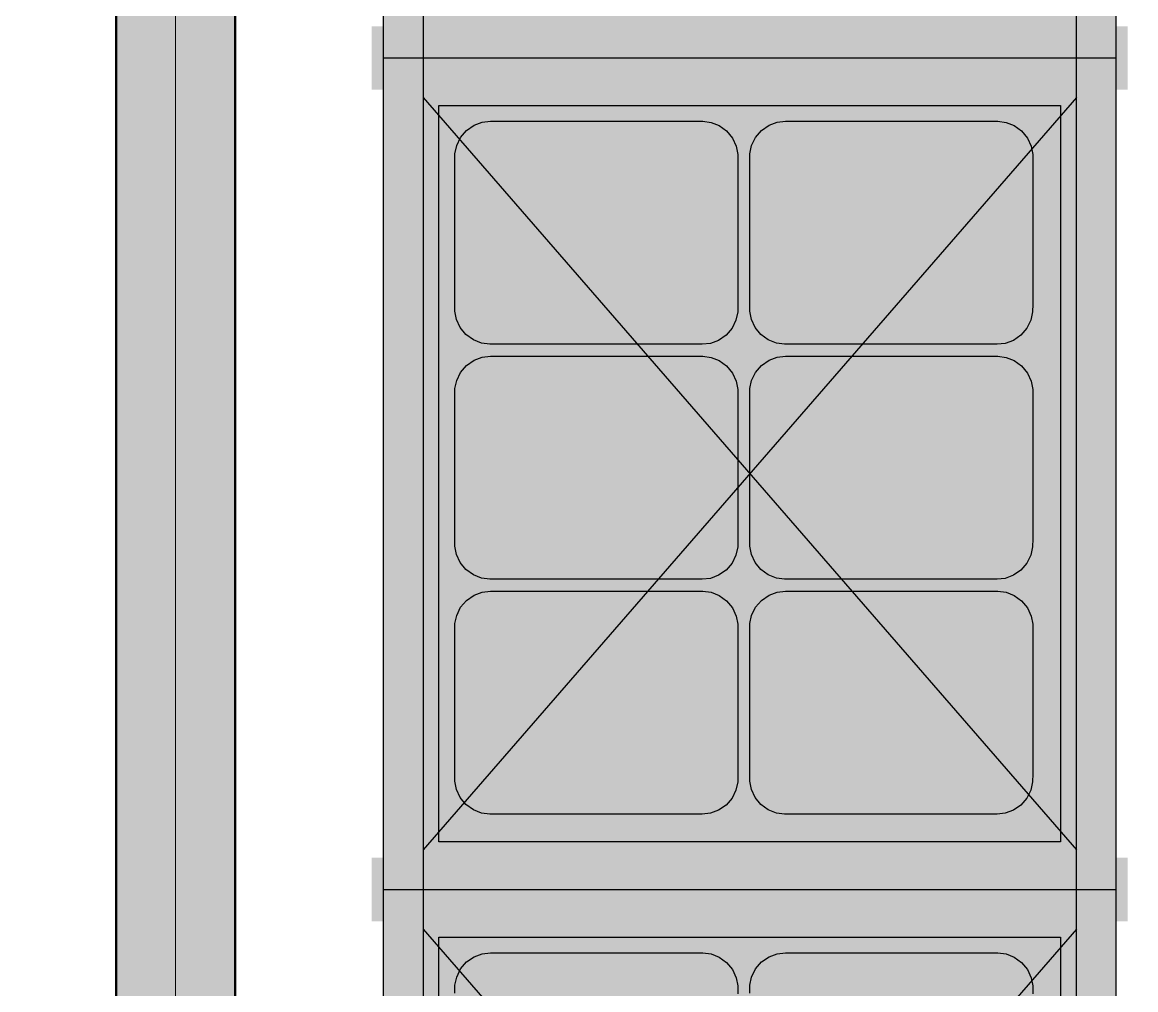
# Model space of a CAD drawing. Header units: metres. Extents: x 0 to 115, y 0 to 64.
# Drawn here: x 99.913 to 102.725, y 46.647 to 49.09 of the extents above; entities that cross this region are included whole.
import ezdxf

# ---------------------------------------------------------------- set-up
doc = ezdxf.new("R2010")
doc.units = ezdxf.units.M
doc.linetypes.add('DASHED', pattern=[1.524, 1.27, -0.254])
doc.layers.add('A-AREA', color=8, linetype='DASHED', lineweight=13, plot=False)
for name, color, linetype, lineweight in [('A-MURO', 7, 'Continuous', 50), ('G-ETIQUETA', 4, 'Continuous', 18), ('M-EQUIPO', 7, 'Continuous', 25), ('M-EQUIPO-RELLENO', 8, 'Continuous', 0)]:
    doc.layers.add(name, color=color, linetype=linetype, lineweight=lineweight)
doc.layers.add('A-MURO-RELLENO', color=8, linetype='Continuous', lineweight=0, true_color=0x8d949b)
doc.styles.add('PLANO', font='arial.ttf')

# ---------------------------------------------------------------- blocks, each defined once
blk = doc.blocks.new('EQ_rack-1')
at = {"layer": 'M-EQUIPO-RELLENO', "true_color": 0xf2f4f6}
h = blk.add_hatch(color=7, dxfattribs=at)
h.dxf.hatch_style = 1
h.paths.add_polyline_path([(-0.925, 5.25), (0.925, 5.25), (0.925, -5.25), (-0.925, -5.25)])
at = {"layer": 'M-EQUIPO-RELLENO', "true_color": 0xe07b24}
h = blk.add_hatch(color=7, dxfattribs=at)
h.dxf.hatch_style = 1
h.paths.add_polyline_path([(-0.925, 5.25), (-0.825, 5.25), (-0.825, -5.25), (-0.925, -5.25)])
h = blk.add_hatch(color=7, dxfattribs=at)
h.dxf.hatch_style = 1
h.paths.add_polyline_path([(0.825, 5.25), (0.925, 5.25), (0.925, -5.25), (0.825, -5.25)])
at = {"layer": 'M-EQUIPO-RELLENO', "true_color": 0x2f5d8a}
h = blk.add_hatch(color=7, dxfattribs=at)
h.dxf.hatch_style = 1
h.paths.add_polyline_path([(-0.955, 3.23), (-0.775, 3.23), (-0.775, 3.07), (-0.955, 3.07)])
h = blk.add_hatch(color=7, dxfattribs=at)
h.dxf.hatch_style = 1
h.paths.add_polyline_path([(0.775, 3.23), (0.955, 3.23), (0.955, 3.07), (0.775, 3.07)])
at = {"layer": 'M-EQUIPO-RELLENO', "true_color": 0xd9b98a}
h = blk.add_hatch(color=7, dxfattribs=at)
h.dxf.hatch_style = 1
h.paths.add_polyline_path([(-0.785, 3.03), (0.785, 3.03), (0.785, 1.17), (-0.785, 1.17)])
at = {"layer": 'M-EQUIPO-RELLENO', "true_color": 0xefe2c4}
h = blk.add_hatch(color=7, dxfattribs=at)
h.dxf.hatch_style = 1
h.paths.add_polyline_path([(-0.655, 2.99), (-0.6351, 2.99), (-0.6152, 2.99), (-0.5954, 2.99), (-0.5755, 2.99), (-0.5556, 2.99), (-0.5357, 2.99), (-0.5158, 2.99), (-0.496, 2.99), (-0.4761, 2.99), (-0.4562, 2.99), (-0.4363, 2.99), (-0.4164, 2.99), (-0.3966, 2.99), (-0.3767, 2.99), (-0.3568, 2.99), (-0.3369, 2.99), (-0.317, 2.99), (-0.2972, 2.99), (-0.2773, 2.99), (-0.2574, 2.99), (-0.2375, 2.99), (-0.2177, 2.99), (-0.1978, 2.99), (-0.1779, 2.99), (-0.158, 2.99), (-0.1381, 2.99), (-0.1182, 2.99), (-0.0976, 2.9872), (-0.0769, 2.979), (-0.0583, 2.9655), (-0.0436, 2.9476), (-0.0342, 2.9272), (-0.0302, 2.9063), (-0.03, 2.8864), (-0.03, 2.8665), (-0.03, 2.8466), (-0.03, 2.8267), (-0.03, 2.8069), (-0.03, 2.787), (-0.03, 2.7671), (-0.03, 2.7472), (-0.03, 2.7273), (-0.03, 2.7075), (-0.03, 2.6876), (-0.03, 2.6677), (-0.03, 2.6478), (-0.03, 2.6279), (-0.03, 2.6081), (-0.03, 2.5882), (-0.03, 2.5683), (-0.03, 2.5484), (-0.03, 2.5285), (-0.0304, 2.5085), (-0.0348, 2.4877), (-0.0447, 2.4674), (-0.0598, 2.4498), (-0.0787, 2.4367), (-0.0994, 2.429), (-0.12, 2.4267), (-0.1399, 2.4267), (-0.1598, 2.4267), (-0.1796, 2.4267), (-0.1995, 2.4267), (-0.2194, 2.4267), (-0.2393, 2.4267), (-0.2592, 2.4267), (-0.279, 2.4267), (-0.2989, 2.4267), (-0.3188, 2.4267), (-0.3387, 2.4267), (-0.3586, 2.4267), (-0.3784, 2.4267), (-0.3983, 2.4267), (-0.4182, 2.4267), (-0.4381, 2.4267), (-0.458, 2.4267), (-0.4778, 2.4267), (-0.4977, 2.4267), (-0.5176, 2.4267), (-0.5375, 2.4267), (-0.5573, 2.4267), (-0.5772, 2.4267), (-0.5971, 2.4267), (-0.617, 2.4267), (-0.6369, 2.4267), (-0.6568, 2.4267), (-0.6774, 2.4295), (-0.6981, 2.4377), (-0.7167, 2.4512), (-0.7314, 2.4691), (-0.7408, 2.4895), (-0.7448, 2.5103), (-0.745, 2.5303), (-0.745, 2.5502), (-0.745, 2.5701), (-0.745, 2.5899), (-0.745, 2.6098), (-0.745, 2.6297), (-0.745, 2.6496), (-0.745, 2.6694), (-0.745, 2.6893), (-0.745, 2.7092), (-0.745, 2.7291), (-0.745, 2.749), (-0.745, 2.7688), (-0.745, 2.7887), (-0.745, 2.8086), (-0.745, 2.8285), (-0.745, 2.8484), (-0.745, 2.8682), (-0.745, 2.8881), (-0.7446, 2.9081), (-0.7402, 2.929), (-0.7303, 2.9493), (-0.7152, 2.9669), (-0.6963, 2.98), (-0.6756, 2.9876)])
h = blk.add_hatch(color=7, dxfattribs=at)
h.dxf.hatch_style = 1
h.paths.add_polyline_path([(0.09, 2.99), (0.1099, 2.99), (0.1298, 2.99), (0.1496, 2.99), (0.1695, 2.99), (0.1894, 2.99), (0.2093, 2.99), (0.2292, 2.99), (0.249, 2.99), (0.2689, 2.99), (0.2888, 2.99), (0.3087, 2.99), (0.3286, 2.99), (0.3484, 2.99), (0.3683, 2.99), (0.3882, 2.99), (0.4081, 2.99), (0.428, 2.99), (0.4478, 2.99), (0.4677, 2.99), (0.4876, 2.99), (0.5075, 2.99), (0.5273, 2.99), (0.5472, 2.99), (0.5671, 2.99), (0.587, 2.99), (0.6069, 2.99), (0.6268, 2.99), (0.6474, 2.9872), (0.6681, 2.979), (0.6867, 2.9655), (0.7014, 2.9476), (0.7108, 2.9272), (0.7148, 2.9063), (0.715, 2.8864), (0.715, 2.8665), (0.715, 2.8466), (0.715, 2.8267), (0.715, 2.8069), (0.715, 2.787), (0.715, 2.7671), (0.715, 2.7472), (0.715, 2.7273), (0.715, 2.7075), (0.715, 2.6876), (0.715, 2.6677), (0.715, 2.6478), (0.715, 2.6279), (0.715, 2.6081), (0.715, 2.5882), (0.715, 2.5683), (0.715, 2.5484), (0.715, 2.5285), (0.7146, 2.5085), (0.7102, 2.4877), (0.7003, 2.4674), (0.6852, 2.4498), (0.6663, 2.4367), (0.6456, 2.429), (0.625, 2.4267), (0.6051, 2.4267), (0.5852, 2.4267), (0.5654, 2.4267), (0.5455, 2.4267), (0.5256, 2.4267), (0.5057, 2.4267), (0.4858, 2.4267), (0.466, 2.4267), (0.4461, 2.4267), (0.4262, 2.4267), (0.4063, 2.4267), (0.3864, 2.4267), (0.3666, 2.4267), (0.3467, 2.4267), (0.3268, 2.4267), (0.3069, 2.4267), (0.287, 2.4267), (0.2672, 2.4267), (0.2473, 2.4267), (0.2274, 2.4267), (0.2075, 2.4267), (0.1877, 2.4267), (0.1678, 2.4267), (0.1479, 2.4267), (0.128, 2.4267), (0.1081, 2.4267), (0.0882, 2.4267), (0.0676, 2.4295), (0.0469, 2.4377), (0.0283, 2.4512), (0.0136, 2.4691), (0.0042, 2.4895), (0.0002, 2.5103), (0, 2.5303), (0, 2.5502), (0, 2.5701), (0, 2.5899), (0, 2.6098), (0, 2.6297), (0, 2.6496), (0, 2.6694), (0, 2.6893), (0, 2.7092), (0, 2.7291), (0, 2.749), (0, 2.7688), (0, 2.7887), (0, 2.8086), (0, 2.8285), (0, 2.8484), (0, 2.8682), (0, 2.8881), (0.0004, 2.9081), (0.0048, 2.929), (0.0147, 2.9493), (0.0298, 2.9669), (0.0487, 2.98), (0.0694, 2.9876)])
h = blk.add_hatch(color=7, dxfattribs=at)
h.dxf.hatch_style = 1
h.paths.add_polyline_path([(-0.655, 2.3967), (-0.6351, 2.3967), (-0.6152, 2.3967), (-0.5954, 2.3967), (-0.5755, 2.3967), (-0.5556, 2.3967), (-0.5357, 2.3967), (-0.5158, 2.3967), (-0.496, 2.3967), (-0.4761, 2.3967), (-0.4562, 2.3967), (-0.4363, 2.3967), (-0.4164, 2.3967), (-0.3966, 2.3967), (-0.3767, 2.3967), (-0.3568, 2.3967), (-0.3369, 2.3967), (-0.317, 2.3967), (-0.2972, 2.3967), (-0.2773, 2.3967), (-0.2574, 2.3967), (-0.2375, 2.3967), (-0.2177, 2.3967), (-0.1978, 2.3967), (-0.1779, 2.3967), (-0.158, 2.3967), (-0.1381, 2.3967), (-0.1182, 2.3966), (-0.0976, 2.3938), (-0.0769, 2.3857), (-0.0583, 2.3721), (-0.0436, 2.3542), (-0.0342, 2.3338), (-0.0302, 2.313), (-0.03, 2.293), (-0.03, 2.2732), (-0.03, 2.2533), (-0.03, 2.2334), (-0.03, 2.2135), (-0.03, 2.1936), (-0.03, 2.1738), (-0.03, 2.1539), (-0.03, 2.134), (-0.03, 2.1141), (-0.03, 2.0942), (-0.03, 2.0744), (-0.03, 2.0545), (-0.03, 2.0346), (-0.03, 2.0147), (-0.03, 1.9948), (-0.03, 1.975), (-0.03, 1.9551), (-0.03, 1.9352), (-0.0304, 1.9152), (-0.0348, 1.8943), (-0.0447, 1.8741), (-0.0598, 1.8565), (-0.0787, 1.8434), (-0.0994, 1.8357), (-0.12, 1.8333), (-0.1399, 1.8333), (-0.1598, 1.8333), (-0.1796, 1.8333), (-0.1995, 1.8333), (-0.2194, 1.8333), (-0.2393, 1.8333), (-0.2592, 1.8333), (-0.279, 1.8333), (-0.2989, 1.8333), (-0.3188, 1.8333), (-0.3387, 1.8333), (-0.3586, 1.8333), (-0.3784, 1.8333), (-0.3983, 1.8333), (-0.4182, 1.8333), (-0.4381, 1.8333), (-0.458, 1.8333), (-0.4778, 1.8333), (-0.4977, 1.8333), (-0.5176, 1.8333), (-0.5375, 1.8333), (-0.5573, 1.8333), (-0.5772, 1.8333), (-0.5971, 1.8333), (-0.617, 1.8333), (-0.6369, 1.8333), (-0.6568, 1.8334), (-0.6774, 1.8362), (-0.6981, 1.8443), (-0.7167, 1.8579), (-0.7314, 1.8758), (-0.7408, 1.8962), (-0.7448, 1.917), (-0.745, 1.937), (-0.745, 1.9568), (-0.745, 1.9767), (-0.745, 1.9966), (-0.745, 2.0165), (-0.745, 2.0364), (-0.745, 2.0562), (-0.745, 2.0761), (-0.745, 2.096), (-0.745, 2.1159), (-0.745, 2.1358), (-0.745, 2.1556), (-0.745, 2.1755), (-0.745, 2.1954), (-0.745, 2.2153), (-0.745, 2.2352), (-0.745, 2.255), (-0.745, 2.2749), (-0.745, 2.2948), (-0.7446, 2.3148), (-0.7402, 2.3357), (-0.7303, 2.3559), (-0.7152, 2.3735), (-0.6963, 2.3866), (-0.6756, 2.3943)])
h = blk.add_hatch(color=7, dxfattribs=at)
h.dxf.hatch_style = 1
h.paths.add_polyline_path([(0.09, 2.3967), (0.1099, 2.3967), (0.1298, 2.3967), (0.1496, 2.3967), (0.1695, 2.3967), (0.1894, 2.3967), (0.2093, 2.3967), (0.2292, 2.3967), (0.249, 2.3967), (0.2689, 2.3967), (0.2888, 2.3967), (0.3087, 2.3967), (0.3286, 2.3967), (0.3484, 2.3967), (0.3683, 2.3967), (0.3882, 2.3967), (0.4081, 2.3967), (0.428, 2.3967), (0.4478, 2.3967), (0.4677, 2.3967), (0.4876, 2.3967), (0.5075, 2.3967), (0.5273, 2.3967), (0.5472, 2.3967), (0.5671, 2.3967), (0.587, 2.3967), (0.6069, 2.3967), (0.6268, 2.3966), (0.6474, 2.3938), (0.6681, 2.3857), (0.6867, 2.3721), (0.7014, 2.3542), (0.7108, 2.3338), (0.7148, 2.313), (0.715, 2.293), (0.715, 2.2732), (0.715, 2.2533), (0.715, 2.2334), (0.715, 2.2135), (0.715, 2.1936), (0.715, 2.1738), (0.715, 2.1539), (0.715, 2.134), (0.715, 2.1141), (0.715, 2.0942), (0.715, 2.0744), (0.715, 2.0545), (0.715, 2.0346), (0.715, 2.0147), (0.715, 1.9948), (0.715, 1.975), (0.715, 1.9551), (0.715, 1.9352), (0.7146, 1.9152), (0.7102, 1.8943), (0.7003, 1.8741), (0.6852, 1.8565), (0.6663, 1.8434), (0.6456, 1.8357), (0.625, 1.8333), (0.6051, 1.8333), (0.5852, 1.8333), (0.5654, 1.8333), (0.5455, 1.8333), (0.5256, 1.8333), (0.5057, 1.8333), (0.4858, 1.8333), (0.466, 1.8333), (0.4461, 1.8333), (0.4262, 1.8333), (0.4063, 1.8333), (0.3864, 1.8333), (0.3666, 1.8333), (0.3467, 1.8333), (0.3268, 1.8333), (0.3069, 1.8333), (0.287, 1.8333), (0.2672, 1.8333), (0.2473, 1.8333), (0.2274, 1.8333), (0.2075, 1.8333), (0.1877, 1.8333), (0.1678, 1.8333), (0.1479, 1.8333), (0.128, 1.8333), (0.1081, 1.8333), (0.0882, 1.8334), (0.0676, 1.8362), (0.0469, 1.8443), (0.0283, 1.8579), (0.0136, 1.8758), (0.0042, 1.8962), (0.0002, 1.917), (0, 1.937), (0, 1.9568), (0, 1.9767), (0, 1.9966), (0, 2.0165), (0, 2.0364), (0, 2.0562), (0, 2.0761), (0, 2.096), (0, 2.1159), (0, 2.1358), (0, 2.1556), (0, 2.1755), (0, 2.1954), (0, 2.2153), (0, 2.2352), (0, 2.255), (0, 2.2749), (0, 2.2948), (0.0004, 2.3148), (0.0048, 2.3357), (0.0147, 2.3559), (0.0298, 2.3735), (0.0487, 2.3866), (0.0694, 2.3943)])
h = blk.add_hatch(color=7, dxfattribs=at)
h.dxf.hatch_style = 1
h.paths.add_polyline_path([(-0.655, 1.8033), (-0.6351, 1.8033), (-0.6152, 1.8033), (-0.5954, 1.8033), (-0.5755, 1.8033), (-0.5556, 1.8033), (-0.5357, 1.8033), (-0.5158, 1.8033), (-0.496, 1.8033), (-0.4761, 1.8033), (-0.4562, 1.8033), (-0.4363, 1.8033), (-0.4164, 1.8033), (-0.3966, 1.8033), (-0.3767, 1.8033), (-0.3568, 1.8033), (-0.3369, 1.8033), (-0.317, 1.8033), (-0.2972, 1.8033), (-0.2773, 1.8033), (-0.2574, 1.8033), (-0.2375, 1.8033), (-0.2177, 1.8033), (-0.1978, 1.8033), (-0.1779, 1.8033), (-0.158, 1.8033), (-0.1381, 1.8033), (-0.1182, 1.8033), (-0.0976, 1.8005), (-0.0769, 1.7923), (-0.0583, 1.7788), (-0.0436, 1.7609), (-0.0342, 1.7405), (-0.0302, 1.7197), (-0.03, 1.6997), (-0.03, 1.6798), (-0.03, 1.6599), (-0.03, 1.6401), (-0.03, 1.6202), (-0.03, 1.6003), (-0.03, 1.5804), (-0.03, 1.5606), (-0.03, 1.5407), (-0.03, 1.5208), (-0.03, 1.5009), (-0.03, 1.481), (-0.03, 1.4612), (-0.03, 1.4413), (-0.03, 1.4214), (-0.03, 1.4015), (-0.03, 1.3816), (-0.03, 1.3618), (-0.03, 1.3419), (-0.0304, 1.3219), (-0.0348, 1.301), (-0.0447, 1.2807), (-0.0598, 1.2631), (-0.0787, 1.25), (-0.0994, 1.2424), (-0.12, 1.24), (-0.1399, 1.24), (-0.1598, 1.24), (-0.1796, 1.24), (-0.1995, 1.24), (-0.2194, 1.24), (-0.2393, 1.24), (-0.2592, 1.24), (-0.279, 1.24), (-0.2989, 1.24), (-0.3188, 1.24), (-0.3387, 1.24), (-0.3586, 1.24), (-0.3784, 1.24), (-0.3983, 1.24), (-0.4182, 1.24), (-0.4381, 1.24), (-0.458, 1.24), (-0.4778, 1.24), (-0.4977, 1.24), (-0.5176, 1.24), (-0.5375, 1.24), (-0.5573, 1.24), (-0.5772, 1.24), (-0.5971, 1.24), (-0.617, 1.24), (-0.6369, 1.24), (-0.6568, 1.24), (-0.6774, 1.2428), (-0.6981, 1.251), (-0.7167, 1.2645), (-0.7314, 1.2824), (-0.7408, 1.3028), (-0.7448, 1.3237), (-0.745, 1.3436), (-0.745, 1.3635), (-0.745, 1.3834), (-0.745, 1.4033), (-0.745, 1.4231), (-0.745, 1.443), (-0.745, 1.4629), (-0.745, 1.4828), (-0.745, 1.5027), (-0.745, 1.5225), (-0.745, 1.5424), (-0.745, 1.5623), (-0.745, 1.5822), (-0.745, 1.6021), (-0.745, 1.6219), (-0.745, 1.6418), (-0.745, 1.6617), (-0.745, 1.6816), (-0.745, 1.7015), (-0.7446, 1.7215), (-0.7402, 1.7423), (-0.7303, 1.7626), (-0.7152, 1.7802), (-0.6963, 1.7933), (-0.6756, 1.801)])
h = blk.add_hatch(color=7, dxfattribs=at)
h.dxf.hatch_style = 1
h.paths.add_polyline_path([(0.09, 1.8033), (0.1099, 1.8033), (0.1298, 1.8033), (0.1496, 1.8033), (0.1695, 1.8033), (0.1894, 1.8033), (0.2093, 1.8033), (0.2292, 1.8033), (0.249, 1.8033), (0.2689, 1.8033), (0.2888, 1.8033), (0.3087, 1.8033), (0.3286, 1.8033), (0.3484, 1.8033), (0.3683, 1.8033), (0.3882, 1.8033), (0.4081, 1.8033), (0.428, 1.8033), (0.4478, 1.8033), (0.4677, 1.8033), (0.4876, 1.8033), (0.5075, 1.8033), (0.5273, 1.8033), (0.5472, 1.8033), (0.5671, 1.8033), (0.587, 1.8033), (0.6069, 1.8033), (0.6268, 1.8033), (0.6474, 1.8005), (0.6681, 1.7923), (0.6867, 1.7788), (0.7014, 1.7609), (0.7108, 1.7405), (0.7148, 1.7197), (0.715, 1.6997), (0.715, 1.6798), (0.715, 1.6599), (0.715, 1.6401), (0.715, 1.6202), (0.715, 1.6003), (0.715, 1.5804), (0.715, 1.5606), (0.715, 1.5407), (0.715, 1.5208), (0.715, 1.5009), (0.715, 1.481), (0.715, 1.4612), (0.715, 1.4413), (0.715, 1.4214), (0.715, 1.4015), (0.715, 1.3816), (0.715, 1.3618), (0.715, 1.3419), (0.7146, 1.3219), (0.7102, 1.301), (0.7003, 1.2807), (0.6852, 1.2631), (0.6663, 1.25), (0.6456, 1.2424), (0.625, 1.24), (0.6051, 1.24), (0.5852, 1.24), (0.5654, 1.24), (0.5455, 1.24), (0.5256, 1.24), (0.5057, 1.24), (0.4858, 1.24), (0.466, 1.24), (0.4461, 1.24), (0.4262, 1.24), (0.4063, 1.24), (0.3864, 1.24), (0.3666, 1.24), (0.3467, 1.24), (0.3268, 1.24), (0.3069, 1.24), (0.287, 1.24), (0.2672, 1.24), (0.2473, 1.24), (0.2274, 1.24), (0.2075, 1.24), (0.1877, 1.24), (0.1678, 1.24), (0.1479, 1.24), (0.128, 1.24), (0.1081, 1.24), (0.0882, 1.24), (0.0676, 1.2428), (0.0469, 1.251), (0.0283, 1.2645), (0.0136, 1.2824), (0.0042, 1.3028), (0.0002, 1.3237), (0, 1.3436), (0, 1.3635), (0, 1.3834), (0, 1.4033), (0, 1.4231), (0, 1.443), (0, 1.4629), (0, 1.4828), (0, 1.5027), (0, 1.5225), (0, 1.5424), (0, 1.5623), (0, 1.5822), (0, 1.6021), (0, 1.6219), (0, 1.6418), (0, 1.6617), (0, 1.6816), (0, 1.7015), (0.0004, 1.7215), (0.0048, 1.7423), (0.0147, 1.7626), (0.0298, 1.7802), (0.0487, 1.7933), (0.0694, 1.801)])
at = {"layer": 'M-EQUIPO-RELLENO', "true_color": 0x2f5d8a}
h = blk.add_hatch(color=7, dxfattribs=at)
h.dxf.hatch_style = 1
h.paths.add_polyline_path([(-0.955, 1.13), (-0.775, 1.13), (-0.775, 0.97), (-0.955, 0.97)])
h = blk.add_hatch(color=7, dxfattribs=at)
h.dxf.hatch_style = 1
h.paths.add_polyline_path([(0.775, 1.13), (0.955, 1.13), (0.955, 0.97), (0.775, 0.97)])
at = {"layer": 'M-EQUIPO-RELLENO', "true_color": 0xd9b98a}
h = blk.add_hatch(color=7, dxfattribs=at)
h.dxf.hatch_style = 1
h.paths.add_polyline_path([(-0.785, 0.93), (0.785, 0.93), (0.785, -0.93), (-0.785, -0.93)])
at = {"layer": 'M-EQUIPO-RELLENO', "true_color": 0xefe2c4}
h = blk.add_hatch(color=7, dxfattribs=at)
h.dxf.hatch_style = 1
h.paths.add_polyline_path([(-0.655, 0.89), (-0.6351, 0.89), (-0.6152, 0.89), (-0.5954, 0.89), (-0.5755, 0.89), (-0.5556, 0.89), (-0.5357, 0.89), (-0.5158, 0.89), (-0.496, 0.89), (-0.4761, 0.89), (-0.4562, 0.89), (-0.4363, 0.89), (-0.4164, 0.89), (-0.3966, 0.89), (-0.3767, 0.89), (-0.3568, 0.89), (-0.3369, 0.89), (-0.317, 0.89), (-0.2972, 0.89), (-0.2773, 0.89), (-0.2574, 0.89), (-0.2375, 0.89), (-0.2177, 0.89), (-0.1978, 0.89), (-0.1779, 0.89), (-0.158, 0.89), (-0.1381, 0.89), (-0.1182, 0.89), (-0.0976, 0.8872), (-0.0769, 0.879), (-0.0583, 0.8655), (-0.0436, 0.8476), (-0.0342, 0.8272), (-0.0302, 0.8063), (-0.03, 0.7864), (-0.03, 0.7665), (-0.03, 0.7466), (-0.03, 0.7267), (-0.03, 0.7069), (-0.03, 0.687), (-0.03, 0.6671), (-0.03, 0.6472), (-0.03, 0.6273), (-0.03, 0.6075), (-0.03, 0.5876), (-0.03, 0.5677), (-0.03, 0.5478), (-0.03, 0.5279), (-0.03, 0.5081), (-0.03, 0.4882), (-0.03, 0.4683), (-0.03, 0.4484), (-0.03, 0.4285), (-0.0304, 0.4085), (-0.0348, 0.3877), (-0.0447, 0.3674), (-0.0598, 0.3498), (-0.0787, 0.3367), (-0.0994, 0.329), (-0.12, 0.3267), (-0.1399, 0.3267), (-0.1598, 0.3267), (-0.1796, 0.3267), (-0.1995, 0.3267), (-0.2194, 0.3267), (-0.2393, 0.3267), (-0.2592, 0.3267), (-0.279, 0.3267), (-0.2989, 0.3267), (-0.3188, 0.3267), (-0.3387, 0.3267), (-0.3586, 0.3267), (-0.3784, 0.3267), (-0.3983, 0.3267), (-0.4182, 0.3267), (-0.4381, 0.3267), (-0.458, 0.3267), (-0.4778, 0.3267), (-0.4977, 0.3267), (-0.5176, 0.3267), (-0.5375, 0.3267), (-0.5573, 0.3267), (-0.5772, 0.3267), (-0.5971, 0.3267), (-0.617, 0.3267), (-0.6369, 0.3267), (-0.6568, 0.3267), (-0.6774, 0.3295), (-0.6981, 0.3377), (-0.7167, 0.3512), (-0.7314, 0.3691), (-0.7408, 0.3895), (-0.7448, 0.4103), (-0.745, 0.4303), (-0.745, 0.4502), (-0.745, 0.4701), (-0.745, 0.4899), (-0.745, 0.5098), (-0.745, 0.5297), (-0.745, 0.5496), (-0.745, 0.5694), (-0.745, 0.5893), (-0.745, 0.6092), (-0.745, 0.6291), (-0.745, 0.649), (-0.745, 0.6688), (-0.745, 0.6887), (-0.745, 0.7086), (-0.745, 0.7285), (-0.745, 0.7484), (-0.745, 0.7682), (-0.745, 0.7881), (-0.7446, 0.8081), (-0.7402, 0.829), (-0.7303, 0.8493), (-0.7152, 0.8669), (-0.6963, 0.88), (-0.6756, 0.8876)])
h = blk.add_hatch(color=7, dxfattribs=at)
h.dxf.hatch_style = 1
h.paths.add_polyline_path([(0.09, 0.89), (0.1099, 0.89), (0.1298, 0.89), (0.1496, 0.89), (0.1695, 0.89), (0.1894, 0.89), (0.2093, 0.89), (0.2292, 0.89), (0.249, 0.89), (0.2689, 0.89), (0.2888, 0.89), (0.3087, 0.89), (0.3286, 0.89), (0.3484, 0.89), (0.3683, 0.89), (0.3882, 0.89), (0.4081, 0.89), (0.428, 0.89), (0.4478, 0.89), (0.4677, 0.89), (0.4876, 0.89), (0.5075, 0.89), (0.5273, 0.89), (0.5472, 0.89), (0.5671, 0.89), (0.587, 0.89), (0.6069, 0.89), (0.6268, 0.89), (0.6474, 0.8872), (0.6681, 0.879), (0.6867, 0.8655), (0.7014, 0.8476), (0.7108, 0.8272), (0.7148, 0.8063), (0.715, 0.7864), (0.715, 0.7665), (0.715, 0.7466), (0.715, 0.7267), (0.715, 0.7069), (0.715, 0.687), (0.715, 0.6671), (0.715, 0.6472), (0.715, 0.6273), (0.715, 0.6075), (0.715, 0.5876), (0.715, 0.5677), (0.715, 0.5478), (0.715, 0.5279), (0.715, 0.5081), (0.715, 0.4882), (0.715, 0.4683), (0.715, 0.4484), (0.715, 0.4285), (0.7146, 0.4085), (0.7102, 0.3877), (0.7003, 0.3674), (0.6852, 0.3498), (0.6663, 0.3367), (0.6456, 0.329), (0.625, 0.3267), (0.6051, 0.3267), (0.5852, 0.3267), (0.5654, 0.3267), (0.5455, 0.3267), (0.5256, 0.3267), (0.5057, 0.3267), (0.4858, 0.3267), (0.466, 0.3267), (0.4461, 0.3267), (0.4262, 0.3267), (0.4063, 0.3267), (0.3864, 0.3267), (0.3666, 0.3267), (0.3467, 0.3267), (0.3268, 0.3267), (0.3069, 0.3267), (0.287, 0.3267), (0.2672, 0.3267), (0.2473, 0.3267), (0.2274, 0.3267), (0.2075, 0.3267), (0.1877, 0.3267), (0.1678, 0.3267), (0.1479, 0.3267), (0.128, 0.3267), (0.1081, 0.3267), (0.0882, 0.3267), (0.0676, 0.3295), (0.0469, 0.3377), (0.0283, 0.3512), (0.0136, 0.3691), (0.0042, 0.3895), (0.0002, 0.4103), (0, 0.4303), (0, 0.4502), (0, 0.4701), (0, 0.4899), (0, 0.5098), (0, 0.5297), (0, 0.5496), (0, 0.5694), (0, 0.5893), (0, 0.6092), (0, 0.6291), (0, 0.649), (0, 0.6688), (0, 0.6887), (0, 0.7086), (0, 0.7285), (0, 0.7484), (0, 0.7682), (0, 0.7881), (0.0004, 0.8081), (0.0048, 0.829), (0.0147, 0.8493), (0.0298, 0.8669), (0.0487, 0.88), (0.0694, 0.8876)])
at = {"layer": 'M-EQUIPO'}
for points in [[(-0.925, 5.25), (0.925, 5.25), (0.925, -5.25), (-0.925, -5.25)], [(-0.925, 5.25), (-0.825, 5.25), (-0.825, -5.25), (-0.925, -5.25)], [(0.825, 5.25), (0.925, 5.25), (0.925, -5.25), (0.825, -5.25)], [(-0.785, 3.03), (0.785, 3.03), (0.785, 1.17), (-0.785, 1.17)], [(-0.655, 2.99), (-0.6351, 2.99), (-0.6152, 2.99), (-0.5954, 2.99), (-0.5755, 2.99), (-0.5556, 2.99), (-0.5357, 2.99), (-0.5158, 2.99), (-0.496, 2.99), (-0.4761, 2.99), (-0.4562, 2.99), (-0.4363, 2.99), (-0.4164, 2.99), (-0.3966, 2.99), (-0.3767, 2.99), (-0.3568, 2.99), (-0.3369, 2.99), (-0.317, 2.99), (-0.2972, 2.99), (-0.2773, 2.99), (-0.2574, 2.99), (-0.2375, 2.99), (-0.2177, 2.99), (-0.1978, 2.99), (-0.1779, 2.99), (-0.158, 2.99), (-0.1381, 2.99), (-0.1182, 2.99), (-0.0976, 2.9872), (-0.0769, 2.979), (-0.0583, 2.9655), (-0.0436, 2.9476), (-0.0342, 2.9272), (-0.0302, 2.9063), (-0.03, 2.8864), (-0.03, 2.8665), (-0.03, 2.8466), (-0.03, 2.8267), (-0.03, 2.8069), (-0.03, 2.787), (-0.03, 2.7671), (-0.03, 2.7472), (-0.03, 2.7273), (-0.03, 2.7075), (-0.03, 2.6876), (-0.03, 2.6677), (-0.03, 2.6478), (-0.03, 2.6279), (-0.03, 2.6081), (-0.03, 2.5882), (-0.03, 2.5683), (-0.03, 2.5484), (-0.03, 2.5285), (-0.0304, 2.5085), (-0.0348, 2.4877), (-0.0447, 2.4674), (-0.0598, 2.4498), (-0.0787, 2.4367), (-0.0994, 2.429), (-0.12, 2.4267), (-0.1399, 2.4267), (-0.1598, 2.4267), (-0.1796, 2.4267), (-0.1995, 2.4267), (-0.2194, 2.4267), (-0.2393, 2.4267), (-0.2592, 2.4267), (-0.279, 2.4267), (-0.2989, 2.4267), (-0.3188, 2.4267), (-0.3387, 2.4267), (-0.3586, 2.4267), (-0.3784, 2.4267), (-0.3983, 2.4267), (-0.4182, 2.4267), (-0.4381, 2.4267), (-0.458, 2.4267), (-0.4778, 2.4267), (-0.4977, 2.4267), (-0.5176, 2.4267), (-0.5375, 2.4267), (-0.5573, 2.4267), (-0.5772, 2.4267), (-0.5971, 2.4267), (-0.617, 2.4267), (-0.6369, 2.4267), (-0.6568, 2.4267), (-0.6774, 2.4295), (-0.6981, 2.4377), (-0.7167, 2.4512), (-0.7314, 2.4691), (-0.7408, 2.4895), (-0.7448, 2.5103), (-0.745, 2.5303), (-0.745, 2.5502), (-0.745, 2.5701), (-0.745, 2.5899), (-0.745, 2.6098), (-0.745, 2.6297), (-0.745, 2.6496), (-0.745, 2.6694), (-0.745, 2.6893), (-0.745, 2.7092), (-0.745, 2.7291), (-0.745, 2.749), (-0.745, 2.7688), (-0.745, 2.7887), (-0.745, 2.8086), (-0.745, 2.8285), (-0.745, 2.8484), (-0.745, 2.8682), (-0.745, 2.8881), (-0.7446, 2.9081), (-0.7402, 2.929), (-0.7303, 2.9493), (-0.7152, 2.9669), (-0.6963, 2.98), (-0.6756, 2.9876)], [(0.09, 2.99), (0.1099, 2.99), (0.1298, 2.99), (0.1496, 2.99), (0.1695, 2.99), (0.1894, 2.99), (0.2093, 2.99), (0.2292, 2.99), (0.249, 2.99), (0.2689, 2.99), (0.2888, 2.99), (0.3087, 2.99), (0.3286, 2.99), (0.3484, 2.99), (0.3683, 2.99), (0.3882, 2.99), (0.4081, 2.99), (0.428, 2.99), (0.4478, 2.99), (0.4677, 2.99), (0.4876, 2.99), (0.5075, 2.99), (0.5273, 2.99), (0.5472, 2.99), (0.5671, 2.99), (0.587, 2.99), (0.6069, 2.99), (0.6268, 2.99), (0.6474, 2.9872), (0.6681, 2.979), (0.6867, 2.9655), (0.7014, 2.9476), (0.7108, 2.9272), (0.7148, 2.9063), (0.715, 2.8864), (0.715, 2.8665), (0.715, 2.8466), (0.715, 2.8267), (0.715, 2.8069), (0.715, 2.787), (0.715, 2.7671), (0.715, 2.7472), (0.715, 2.7273), (0.715, 2.7075), (0.715, 2.6876), (0.715, 2.6677), (0.715, 2.6478), (0.715, 2.6279), (0.715, 2.6081), (0.715, 2.5882), (0.715, 2.5683), (0.715, 2.5484), (0.715, 2.5285), (0.7146, 2.5085), (0.7102, 2.4877), (0.7003, 2.4674), (0.6852, 2.4498), (0.6663, 2.4367), (0.6456, 2.429), (0.625, 2.4267), (0.6051, 2.4267), (0.5852, 2.4267), (0.5654, 2.4267), (0.5455, 2.4267), (0.5256, 2.4267), (0.5057, 2.4267), (0.4858, 2.4267), (0.466, 2.4267), (0.4461, 2.4267), (0.4262, 2.4267), (0.4063, 2.4267), (0.3864, 2.4267), (0.3666, 2.4267), (0.3467, 2.4267), (0.3268, 2.4267), (0.3069, 2.4267), (0.287, 2.4267), (0.2672, 2.4267), (0.2473, 2.4267), (0.2274, 2.4267), (0.2075, 2.4267), (0.1877, 2.4267), (0.1678, 2.4267), (0.1479, 2.4267), (0.128, 2.4267), (0.1081, 2.4267), (0.0882, 2.4267), (0.0676, 2.4295), (0.0469, 2.4377), (0.0283, 2.4512), (0.0136, 2.4691), (0.0042, 2.4895), (0.0002, 2.5103), (0, 2.5303), (0, 2.5502), (0, 2.5701), (0, 2.5899), (0, 2.6098), (0, 2.6297), (0, 2.6496), (0, 2.6694), (0, 2.6893), (0, 2.7092), (0, 2.7291), (0, 2.749), (0, 2.7688), (0, 2.7887), (0, 2.8086), (0, 2.8285), (0, 2.8484), (0, 2.8682), (0, 2.8881), (0.0004, 2.9081), (0.0048, 2.929), (0.0147, 2.9493), (0.0298, 2.9669), (0.0487, 2.98), (0.0694, 2.9876)], [(-0.655, 2.3967), (-0.6351, 2.3967), (-0.6152, 2.3967), (-0.5954, 2.3967), (-0.5755, 2.3967), (-0.5556, 2.3967), (-0.5357, 2.3967), (-0.5158, 2.3967), (-0.496, 2.3967), (-0.4761, 2.3967), (-0.4562, 2.3967), (-0.4363, 2.3967), (-0.4164, 2.3967), (-0.3966, 2.3967), (-0.3767, 2.3967), (-0.3568, 2.3967), (-0.3369, 2.3967), (-0.317, 2.3967), (-0.2972, 2.3967), (-0.2773, 2.3967), (-0.2574, 2.3967), (-0.2375, 2.3967), (-0.2177, 2.3967), (-0.1978, 2.3967), (-0.1779, 2.3967), (-0.158, 2.3967), (-0.1381, 2.3967), (-0.1182, 2.3966), (-0.0976, 2.3938), (-0.0769, 2.3857), (-0.0583, 2.3721), (-0.0436, 2.3542), (-0.0342, 2.3338), (-0.0302, 2.313), (-0.03, 2.293), (-0.03, 2.2732), (-0.03, 2.2533), (-0.03, 2.2334), (-0.03, 2.2135), (-0.03, 2.1936), (-0.03, 2.1738), (-0.03, 2.1539), (-0.03, 2.134), (-0.03, 2.1141), (-0.03, 2.0942), (-0.03, 2.0744), (-0.03, 2.0545), (-0.03, 2.0346), (-0.03, 2.0147), (-0.03, 1.9948), (-0.03, 1.975), (-0.03, 1.9551), (-0.03, 1.9352), (-0.0304, 1.9152), (-0.0348, 1.8943), (-0.0447, 1.8741), (-0.0598, 1.8565), (-0.0787, 1.8434), (-0.0994, 1.8357), (-0.12, 1.8333), (-0.1399, 1.8333), (-0.1598, 1.8333), (-0.1796, 1.8333), (-0.1995, 1.8333), (-0.2194, 1.8333), (-0.2393, 1.8333), (-0.2592, 1.8333), (-0.279, 1.8333), (-0.2989, 1.8333), (-0.3188, 1.8333), (-0.3387, 1.8333), (-0.3586, 1.8333), (-0.3784, 1.8333), (-0.3983, 1.8333), (-0.4182, 1.8333), (-0.4381, 1.8333), (-0.458, 1.8333), (-0.4778, 1.8333), (-0.4977, 1.8333), (-0.5176, 1.8333), (-0.5375, 1.8333), (-0.5573, 1.8333), (-0.5772, 1.8333), (-0.5971, 1.8333), (-0.617, 1.8333), (-0.6369, 1.8333), (-0.6568, 1.8334), (-0.6774, 1.8362), (-0.6981, 1.8443), (-0.7167, 1.8579), (-0.7314, 1.8758), (-0.7408, 1.8962), (-0.7448, 1.917), (-0.745, 1.937), (-0.745, 1.9568), (-0.745, 1.9767), (-0.745, 1.9966), (-0.745, 2.0165), (-0.745, 2.0364), (-0.745, 2.0562), (-0.745, 2.0761), (-0.745, 2.096), (-0.745, 2.1159), (-0.745, 2.1358), (-0.745, 2.1556), (-0.745, 2.1755), (-0.745, 2.1954), (-0.745, 2.2153), (-0.745, 2.2352), (-0.745, 2.255), (-0.745, 2.2749), (-0.745, 2.2948), (-0.7446, 2.3148), (-0.7402, 2.3357), (-0.7303, 2.3559), (-0.7152, 2.3735), (-0.6963, 2.3866), (-0.6756, 2.3943)], [(0.09, 2.3967), (0.1099, 2.3967), (0.1298, 2.3967), (0.1496, 2.3967), (0.1695, 2.3967), (0.1894, 2.3967), (0.2093, 2.3967), (0.2292, 2.3967), (0.249, 2.3967), (0.2689, 2.3967), (0.2888, 2.3967), (0.3087, 2.3967), (0.3286, 2.3967), (0.3484, 2.3967), (0.3683, 2.3967), (0.3882, 2.3967), (0.4081, 2.3967), (0.428, 2.3967), (0.4478, 2.3967), (0.4677, 2.3967), (0.4876, 2.3967), (0.5075, 2.3967), (0.5273, 2.3967), (0.5472, 2.3967), (0.5671, 2.3967), (0.587, 2.3967), (0.6069, 2.3967), (0.6268, 2.3966), (0.6474, 2.3938), (0.6681, 2.3857), (0.6867, 2.3721), (0.7014, 2.3542), (0.7108, 2.3338), (0.7148, 2.313), (0.715, 2.293), (0.715, 2.2732), (0.715, 2.2533), (0.715, 2.2334), (0.715, 2.2135), (0.715, 2.1936), (0.715, 2.1738), (0.715, 2.1539), (0.715, 2.134), (0.715, 2.1141), (0.715, 2.0942), (0.715, 2.0744), (0.715, 2.0545), (0.715, 2.0346), (0.715, 2.0147), (0.715, 1.9948), (0.715, 1.975), (0.715, 1.9551), (0.715, 1.9352), (0.7146, 1.9152), (0.7102, 1.8943), (0.7003, 1.8741), (0.6852, 1.8565), (0.6663, 1.8434), (0.6456, 1.8357), (0.625, 1.8333), (0.6051, 1.8333), (0.5852, 1.8333), (0.5654, 1.8333), (0.5455, 1.8333), (0.5256, 1.8333), (0.5057, 1.8333), (0.4858, 1.8333), (0.466, 1.8333), (0.4461, 1.8333), (0.4262, 1.8333), (0.4063, 1.8333), (0.3864, 1.8333), (0.3666, 1.8333), (0.3467, 1.8333), (0.3268, 1.8333), (0.3069, 1.8333), (0.287, 1.8333), (0.2672, 1.8333), (0.2473, 1.8333), (0.2274, 1.8333), (0.2075, 1.8333), (0.1877, 1.8333), (0.1678, 1.8333), (0.1479, 1.8333), (0.128, 1.8333), (0.1081, 1.8333), (0.0882, 1.8334), (0.0676, 1.8362), (0.0469, 1.8443), (0.0283, 1.8579), (0.0136, 1.8758), (0.0042, 1.8962), (0.0002, 1.917), (0, 1.937), (0, 1.9568), (0, 1.9767), (0, 1.9966), (0, 2.0165), (0, 2.0364), (0, 2.0562), (0, 2.0761), (0, 2.096), (0, 2.1159), (0, 2.1358), (0, 2.1556), (0, 2.1755), (0, 2.1954), (0, 2.2153), (0, 2.2352), (0, 2.255), (0, 2.2749), (0, 2.2948), (0.0004, 2.3148), (0.0048, 2.3357), (0.0147, 2.3559), (0.0298, 2.3735), (0.0487, 2.3866), (0.0694, 2.3943)], [(-0.655, 1.8033), (-0.6351, 1.8033), (-0.6152, 1.8033), (-0.5954, 1.8033), (-0.5755, 1.8033), (-0.5556, 1.8033), (-0.5357, 1.8033), (-0.5158, 1.8033), (-0.496, 1.8033), (-0.4761, 1.8033), (-0.4562, 1.8033), (-0.4363, 1.8033), (-0.4164, 1.8033), (-0.3966, 1.8033), (-0.3767, 1.8033), (-0.3568, 1.8033), (-0.3369, 1.8033), (-0.317, 1.8033), (-0.2972, 1.8033), (-0.2773, 1.8033), (-0.2574, 1.8033), (-0.2375, 1.8033), (-0.2177, 1.8033), (-0.1978, 1.8033), (-0.1779, 1.8033), (-0.158, 1.8033), (-0.1381, 1.8033), (-0.1182, 1.8033), (-0.0976, 1.8005), (-0.0769, 1.7923), (-0.0583, 1.7788), (-0.0436, 1.7609), (-0.0342, 1.7405), (-0.0302, 1.7197), (-0.03, 1.6997), (-0.03, 1.6798), (-0.03, 1.6599), (-0.03, 1.6401), (-0.03, 1.6202), (-0.03, 1.6003), (-0.03, 1.5804), (-0.03, 1.5606), (-0.03, 1.5407), (-0.03, 1.5208), (-0.03, 1.5009), (-0.03, 1.481), (-0.03, 1.4612), (-0.03, 1.4413), (-0.03, 1.4214), (-0.03, 1.4015), (-0.03, 1.3816), (-0.03, 1.3618), (-0.03, 1.3419), (-0.0304, 1.3219), (-0.0348, 1.301), (-0.0447, 1.2807), (-0.0598, 1.2631), (-0.0787, 1.25), (-0.0994, 1.2424), (-0.12, 1.24), (-0.1399, 1.24), (-0.1598, 1.24), (-0.1796, 1.24), (-0.1995, 1.24), (-0.2194, 1.24), (-0.2393, 1.24), (-0.2592, 1.24), (-0.279, 1.24), (-0.2989, 1.24), (-0.3188, 1.24), (-0.3387, 1.24), (-0.3586, 1.24), (-0.3784, 1.24), (-0.3983, 1.24), (-0.4182, 1.24), (-0.4381, 1.24), (-0.458, 1.24), (-0.4778, 1.24), (-0.4977, 1.24), (-0.5176, 1.24), (-0.5375, 1.24), (-0.5573, 1.24), (-0.5772, 1.24), (-0.5971, 1.24), (-0.617, 1.24), (-0.6369, 1.24), (-0.6568, 1.24), (-0.6774, 1.2428), (-0.6981, 1.251), (-0.7167, 1.2645), (-0.7314, 1.2824), (-0.7408, 1.3028), (-0.7448, 1.3237), (-0.745, 1.3436), (-0.745, 1.3635), (-0.745, 1.3834), (-0.745, 1.4033), (-0.745, 1.4231), (-0.745, 1.443), (-0.745, 1.4629), (-0.745, 1.4828), (-0.745, 1.5027), (-0.745, 1.5225), (-0.745, 1.5424), (-0.745, 1.5623), (-0.745, 1.5822), (-0.745, 1.6021), (-0.745, 1.6219), (-0.745, 1.6418), (-0.745, 1.6617), (-0.745, 1.6816), (-0.745, 1.7015), (-0.7446, 1.7215), (-0.7402, 1.7423), (-0.7303, 1.7626), (-0.7152, 1.7802), (-0.6963, 1.7933), (-0.6756, 1.801)], [(0.09, 1.8033), (0.1099, 1.8033), (0.1298, 1.8033), (0.1496, 1.8033), (0.1695, 1.8033), (0.1894, 1.8033), (0.2093, 1.8033), (0.2292, 1.8033), (0.249, 1.8033), (0.2689, 1.8033), (0.2888, 1.8033), (0.3087, 1.8033), (0.3286, 1.8033), (0.3484, 1.8033), (0.3683, 1.8033), (0.3882, 1.8033), (0.4081, 1.8033), (0.428, 1.8033), (0.4478, 1.8033), (0.4677, 1.8033), (0.4876, 1.8033), (0.5075, 1.8033), (0.5273, 1.8033), (0.5472, 1.8033), (0.5671, 1.8033), (0.587, 1.8033), (0.6069, 1.8033), (0.6268, 1.8033), (0.6474, 1.8005), (0.6681, 1.7923), (0.6867, 1.7788), (0.7014, 1.7609), (0.7108, 1.7405), (0.7148, 1.7197), (0.715, 1.6997), (0.715, 1.6798), (0.715, 1.6599), (0.715, 1.6401), (0.715, 1.6202), (0.715, 1.6003), (0.715, 1.5804), (0.715, 1.5606), (0.715, 1.5407), (0.715, 1.5208), (0.715, 1.5009), (0.715, 1.481), (0.715, 1.4612), (0.715, 1.4413), (0.715, 1.4214), (0.715, 1.4015), (0.715, 1.3816), (0.715, 1.3618), (0.715, 1.3419), (0.7146, 1.3219), (0.7102, 1.301), (0.7003, 1.2807), (0.6852, 1.2631), (0.6663, 1.25), (0.6456, 1.2424), (0.625, 1.24), (0.6051, 1.24), (0.5852, 1.24), (0.5654, 1.24), (0.5455, 1.24), (0.5256, 1.24), (0.5057, 1.24), (0.4858, 1.24), (0.466, 1.24), (0.4461, 1.24), (0.4262, 1.24), (0.4063, 1.24), (0.3864, 1.24), (0.3666, 1.24), (0.3467, 1.24), (0.3268, 1.24), (0.3069, 1.24), (0.287, 1.24), (0.2672, 1.24), (0.2473, 1.24), (0.2274, 1.24), (0.2075, 1.24), (0.1877, 1.24), (0.1678, 1.24), (0.1479, 1.24), (0.128, 1.24), (0.1081, 1.24), (0.0882, 1.24), (0.0676, 1.2428), (0.0469, 1.251), (0.0283, 1.2645), (0.0136, 1.2824), (0.0042, 1.3028), (0.0002, 1.3237), (0, 1.3436), (0, 1.3635), (0, 1.3834), (0, 1.4033), (0, 1.4231), (0, 1.443), (0, 1.4629), (0, 1.4828), (0, 1.5027), (0, 1.5225), (0, 1.5424), (0, 1.5623), (0, 1.5822), (0, 1.6021), (0, 1.6219), (0, 1.6418), (0, 1.6617), (0, 1.6816), (0, 1.7015), (0.0004, 1.7215), (0.0048, 1.7423), (0.0147, 1.7626), (0.0298, 1.7802), (0.0487, 1.7933), (0.0694, 1.801)], [(-0.785, 0.93), (0.785, 0.93), (0.785, -0.93), (-0.785, -0.93)]]:
    blk.add_lwpolyline(points, close=True, dxfattribs=at)
for points in [[(-0.925, 3.15), (0.925, 3.15)], [(-0.825, 3.05), (0.825, 1.15)], [(0.825, 3.05), (-0.825, 1.15)], [(-0.925, 1.05), (0.925, 1.05)], [(-0.825, 0.95), (0.825, -0.95)], [(0.825, 0.95), (-0.825, -0.95)], [(-0.745, 0.7881), (-0.7446, 0.8081), (-0.7402, 0.829), (-0.7303, 0.8493), (-0.7152, 0.8669), (-0.6963, 0.88), (-0.6756, 0.8876), (-0.655, 0.89), (-0.6351, 0.89), (-0.6152, 0.89), (-0.5954, 0.89), (-0.5755, 0.89), (-0.5556, 0.89), (-0.5357, 0.89), (-0.5158, 0.89), (-0.496, 0.89), (-0.4761, 0.89), (-0.4562, 0.89), (-0.4363, 0.89), (-0.4164, 0.89), (-0.3966, 0.89), (-0.3767, 0.89), (-0.3568, 0.89), (-0.3369, 0.89), (-0.317, 0.89), (-0.2972, 0.89), (-0.2773, 0.89), (-0.2574, 0.89), (-0.2375, 0.89), (-0.2177, 0.89), (-0.1978, 0.89), (-0.1779, 0.89), (-0.158, 0.89), (-0.1381, 0.89), (-0.1182, 0.89), (-0.0976, 0.8872), (-0.0769, 0.879), (-0.0583, 0.8655), (-0.0436, 0.8476), (-0.0342, 0.8272), (-0.0302, 0.8063), (-0.03, 0.7864)], [(0, 0.7881), (0.0004, 0.8081), (0.0048, 0.829), (0.0147, 0.8493), (0.0298, 0.8669), (0.0487, 0.88), (0.0694, 0.8876), (0.09, 0.89), (0.1099, 0.89), (0.1298, 0.89), (0.1496, 0.89), (0.1695, 0.89), (0.1894, 0.89), (0.2093, 0.89), (0.2292, 0.89), (0.249, 0.89), (0.2689, 0.89), (0.2888, 0.89), (0.3087, 0.89), (0.3286, 0.89), (0.3484, 0.89), (0.3683, 0.89), (0.3882, 0.89), (0.4081, 0.89), (0.428, 0.89), (0.4478, 0.89), (0.4677, 0.89), (0.4876, 0.89), (0.5075, 0.89), (0.5273, 0.89), (0.5472, 0.89), (0.5671, 0.89), (0.587, 0.89), (0.6069, 0.89), (0.6268, 0.89), (0.6474, 0.8872), (0.6681, 0.879), (0.6867, 0.8655), (0.7014, 0.8476), (0.7108, 0.8272), (0.7148, 0.8063), (0.715, 0.7864)]]:
    blk.add_lwpolyline(points, dxfattribs=at)
at = {"layer": 'G-ETIQUETA', "style": 'PLANO', "flags": 1}
for tag, p in [('TAG', (0, 0)), ('NOMBRE', (0, -0.25)), ('AREA', (0, -0.5)), ('FUNCION', (0, -0.75)), ('CONFIANZA', (0, -1))]:
    blk.add_attdef(tag, p, '', height=0.15, dxfattribs=at)

msp = doc.modelspace()

# ---------------------------------------------------------------- hatches: boundary and pattern name
at = {"layer": 'A-MURO-RELLENO', "true_color": 0x8d949b}
h = msp.add_hatch(color=8, dxfattribs=at)
h.dxf.hatch_style = 1
h.paths.add_polyline_path([(54.65, 54.14), (64.6, 54.14), (64.6, 34.5), (64.3, 34.5), (64.3, 34.2), (65.1, 34.2), (65.1, 34.5), (64.9, 34.5), (64.9, 54.14), (76, 54.14), (76, 51.2), (76.3, 51.2), (76.3, 54.14), (87.25, 54.14), (87.25, 34.5), (86.6, 34.5), (86.6, 34.2), (87.7, 34.2), (87.7, 34.5), (87.55, 34.5), (87.55, 54.14), (100.15, 54.14), (100.15, 37.9), (100.45, 37.9), (100.45, 54.14), (113.09, 54.14), (113.09, 34.56), (106.8, 34.56), (106.8, 34.14), (113.51, 34.14), (113.51, 54.56), (44.4, 54.56), (44.4, 54.14), (54.35, 54.14), (54.35, 34.5), (53.8, 34.5), (53.8, 34.2), (61.9, 34.2), (61.9, 34.5), (54.65, 34.5)])

# ---------------------------------------------------------------- linework, layer by layer
at = {"layer": 'A-AREA'}
for points in [[(87.4, 54.35), (100.3, 54.35), (100.3, 34.35), (87.4, 34.35)], [(100.3, 54.35), (113.3, 54.35), (113.3, 34.35), (100.3, 34.35)]]:
    msp.add_lwpolyline(points, close=True, dxfattribs=at)
at = {"layer": 'A-MURO'}
msp.add_lwpolyline([(76.3, 54.14), (87.25, 54.14), (87.25, 34.5), (86.6, 34.5), (86.6, 34.2), (87.7, 34.2), (87.7, 34.5), (87.55, 34.5), (87.55, 54.14), (100.15, 54.14), (100.15, 37.9), (100.45, 37.9), (100.45, 54.14), (113.09, 54.14), (113.09, 34.56), (106.8, 34.56), (106.8, 34.14), (113.51, 34.14), (113.51, 54.56), (44.4, 54.56)], dxfattribs=at)

# ---------------------------------------------------------------- block references
at = {"layer": 'M-EQUIPO'}
msp.add_blockref('EQ_rack-1', (101.75, 45.85), dxfattribs=at)

doc.saveas('drawing.dxf')
